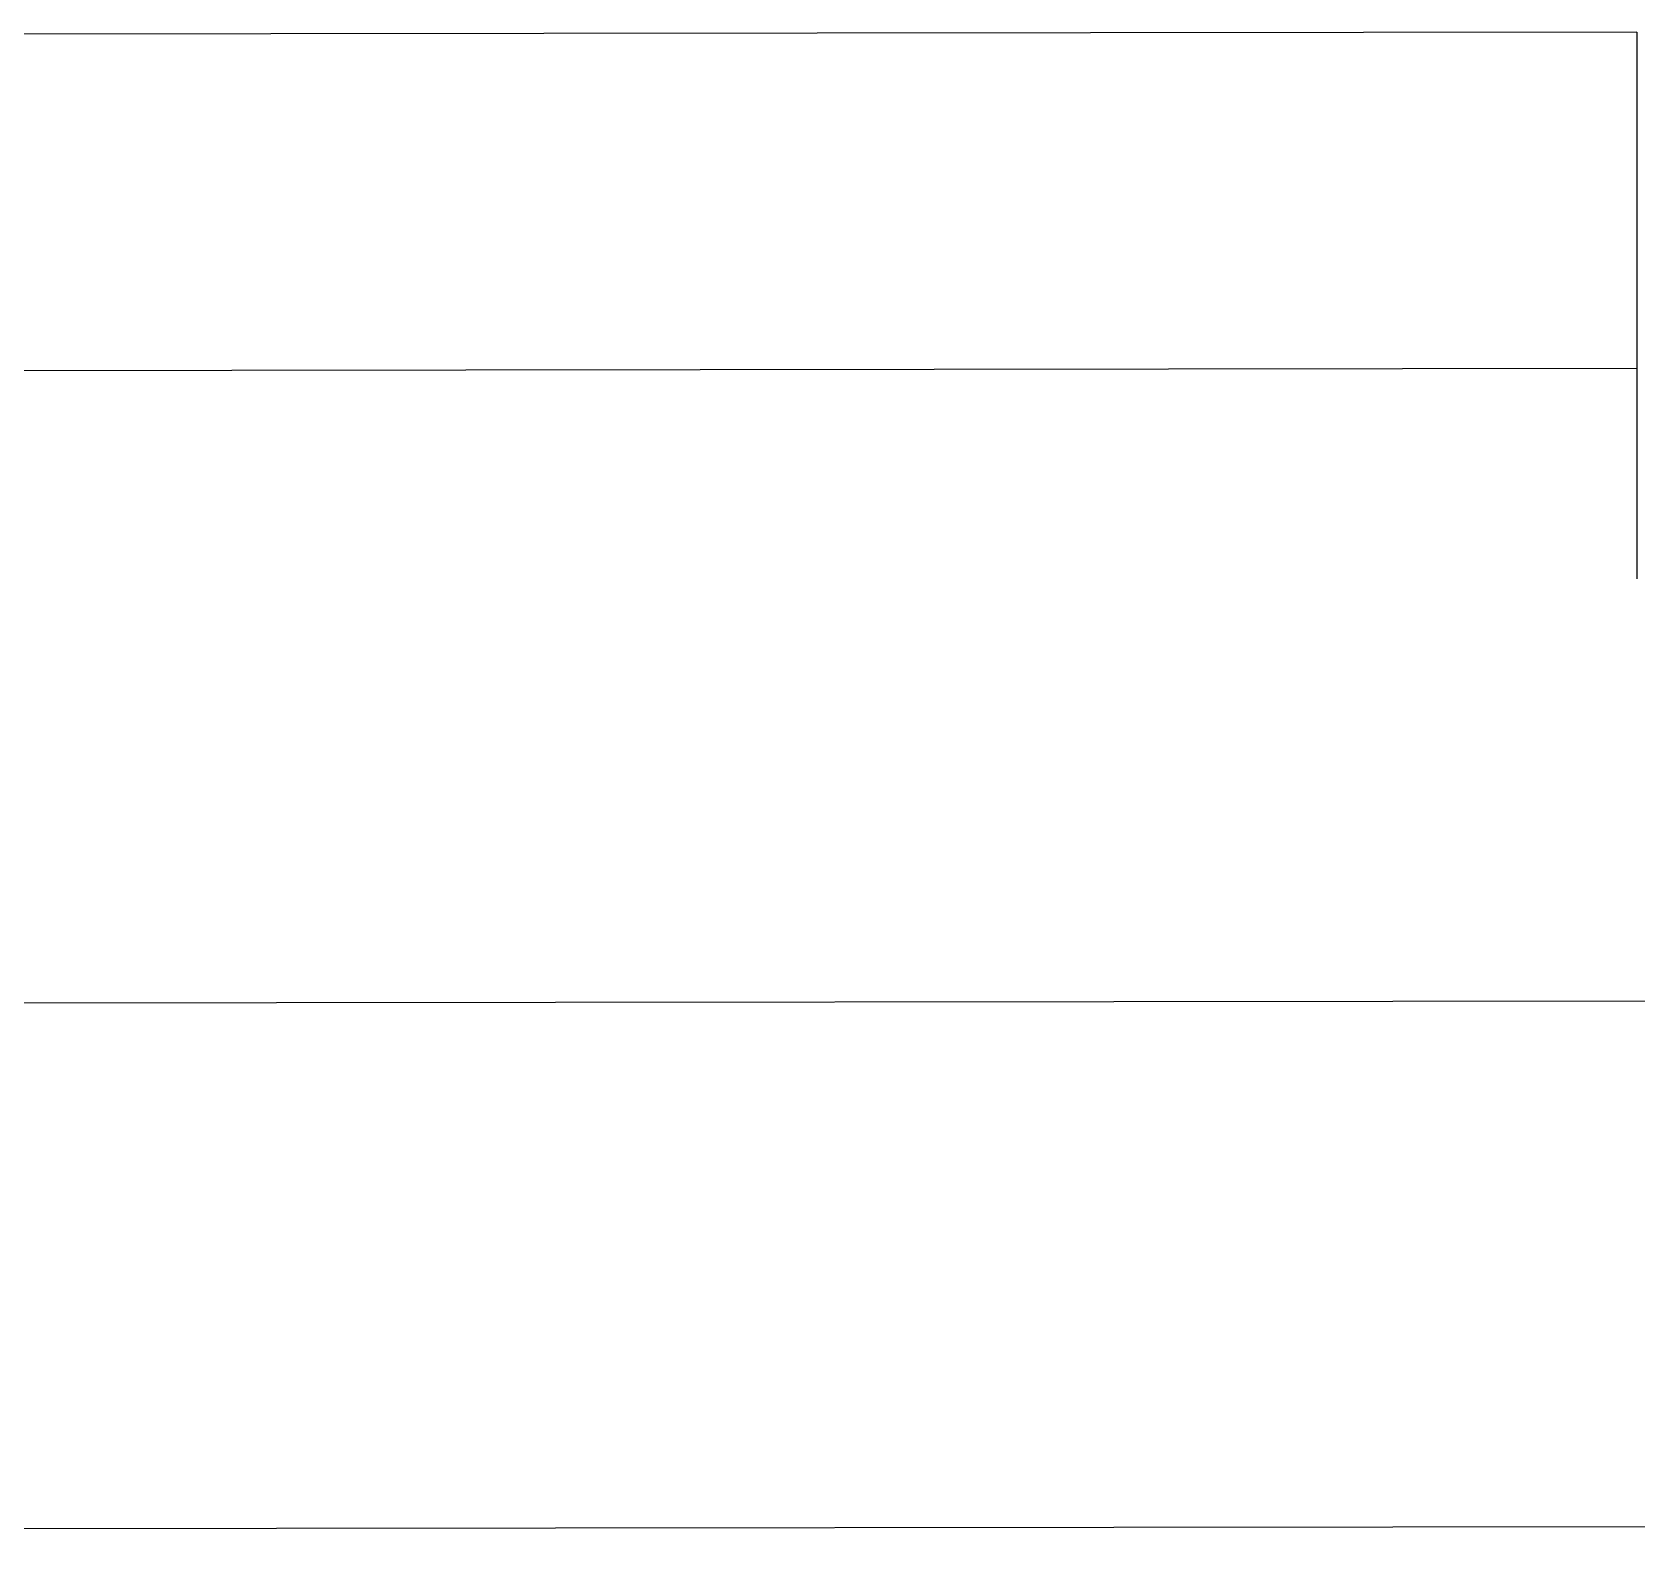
# Model space of a CAD drawing. Extents: x -1568 to -728, y -1287 to -990.
# Drawn here: x -1372.085 to -1368.269, y -1101.881 to -1098.281 of the extents above; entities that cross this region are included whole.
import ezdxf

# ---------------------------------------------------------------- set-up
doc = ezdxf.new("R2010")
doc.units = 0
doc.header["$LTSCALE"] = 5
doc.layers.get('0').update_dxf_attribs({"linetype": 'CONTINUOUS'})

msp = doc.modelspace()

# ---------------------------------------------------------------- linework, layer by layer
for p, q in [((-1368.26889, -1098.28128), (-1405.68766, -1098.33078)), ((-1368.26889, -1098.28128), (-1368.26889, -1099.58128)), ((-1368.26889, -1099.08128), (-1405.68922, -1099.13078)), ((-1366.26776, -1100.58294), (-1405.68922, -1100.63078)), ((-1366.26776, -1101.83294), (-1405.68922, -1101.88078))]:
    msp.add_line(p, q)

doc.saveas('drawing.dxf')
